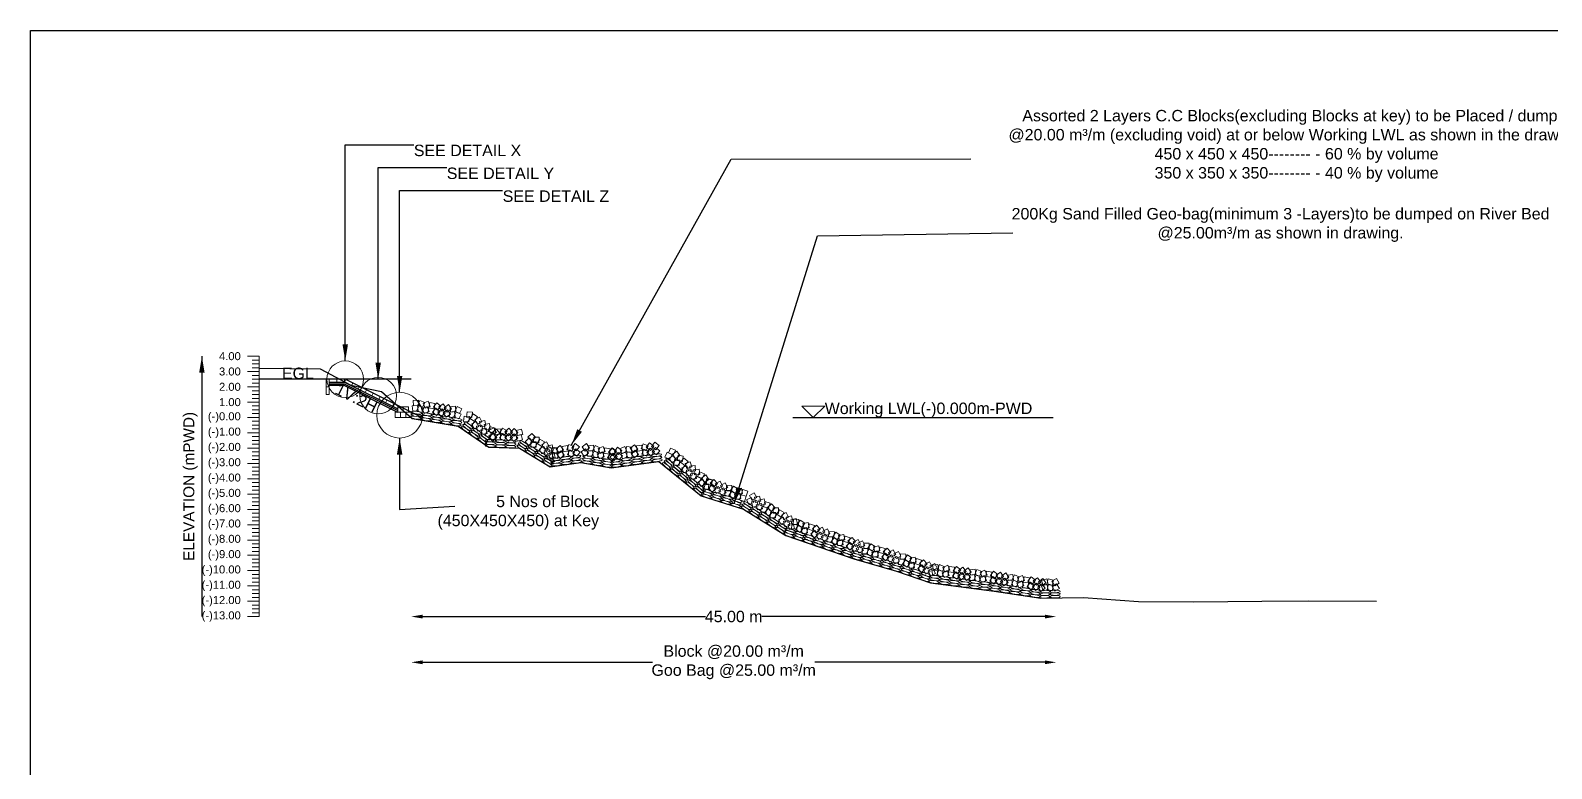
# Model space of a CAD drawing. Header units: inches. Extents: x 89000 to 267201, y -7461 to 18033.
# Drawn here: x 160000 to 166653, y -3229 to 0 of the extents above; entities that cross this region are included whole.
import ezdxf

# ---------------------------------------------------------------- set-up
doc = ezdxf.new("R2010")
doc.units = ezdxf.units.IN
doc.header["$LTSCALE"] = 7
doc.header["$MEASUREMENT"] = 0
for name, color, linetype, lineweight in [('Cross Section Labels', 7, 'Continuous', 9), ('Existing_Bed_Level for Xsection', 7, 'Continuous', 25), ('Long Section Labels', 7, 'Continuous', 9)]:
    doc.layers.add(name, color=color, linetype=linetype, lineweight=lineweight)
doc.styles.get("Standard").update_dxf_attribs({"font": 'arial.ttf'})
doc.dimstyles.new('Appron Lebeling Style', dxfattribs={"dimtxt": 50, "dimasz": 50, "dimexe": 0.18, "dimexo": 0.0625, "dimgap": 0.09, "dimtad": 0, "dimtih": 1, "dimtoh": 1, "dimdec": 4, "dimzin": 0, "dimdsep": 46, "dimtxsty": 'Standard', "dimcen": 0.09, "dimse1": 1, "dimse2": 1, "dimadec": 0, "dimazin": 0, "dimtfac": 1, "dimtdec": 4, "dimtofl": 0, "dimtmove": 0, "dimatfit": 3, "dimfxl": 1, "dimtolj": 1, "dimtzin": 0, "dimarcsym": 0})
doc.dimstyles.get("Standard").update_dxf_attribs({"dimtxt": 0.18, "dimasz": 0.18, "dimexe": 0.18, "dimexo": 0.0625, "dimgap": 0.09, "dimtad": 0, "dimtih": 1, "dimtoh": 1, "dimdec": 4, "dimzin": 0, "dimdsep": 46, "dimtxsty": 'Standard', "dimcen": 0.09, "dimadec": 0, "dimazin": 0, "dimtfac": 1, "dimtdec": 4, "dimtofl": 0, "dimtmove": 0, "dimatfit": 3, "dimfxl": 1, "dimtolj": 1, "dimtzin": 0, "dimarcsym": 0})

# ---------------------------------------------------------------- blocks, each defined once
blk = doc.blocks.new('*D3')
at = {"layer": 'Cross Section Labels', "color": 0, "lineweight": -2, "transparency": 16777216}
for p, q in [((161715, -2564.3), (162952.3, -2564.3)), ((164436.8, -2564.3), (163199.5, -2564.3))]:
    blk.add_line(p, q, dxfattribs=at)
at = {"layer": 'Cross Section Labels', "color": 0, "transparency": 16777216}
for points in [[(161715, -2556), (161715, -2572.7), (161665, -2564.3)], [(164436.8, -2556), (164436.8, -2572.7), (164486.8, -2564.3)]]:
    blk.add_solid(points, dxfattribs=at)
at = {"layer": 'Defpoints', "color": 0, "transparency": 16777216}
for p in [(161665, -1693.3), (164486.8, -2482.7), (164486.8, -2564.3)]:
    blk.add_point(p, dxfattribs=at)
at = {"layer": 'Cross Section Labels', "color": 0, "transparency": 16777216, "insert": (163075.9, -2564.3), "char_height": 50, "attachment_point": 5}
blk.add_mtext('\\A1;45.00 m', dxfattribs=at)
blk = doc.blocks.new('*D4')
at = {"layer": 'Cross Section Labels', "color": 0, "lineweight": -2, "transparency": 16777216}
for p, q in [((161715, -2764.3), (162720.3, -2764.3)), ((164436.8, -2764.3), (163431.5, -2764.3))]:
    blk.add_line(p, q, dxfattribs=at)
at = {"layer": 'Cross Section Labels', "color": 0, "transparency": 16777216}
for points in [[(161715, -2756), (161715, -2772.7), (161665, -2764.3)], [(164436.8, -2756), (164436.8, -2772.7), (164486.8, -2764.3)]]:
    blk.add_solid(points, dxfattribs=at)
at = {"layer": 'Defpoints', "color": 0, "transparency": 16777216}
for p in [(161665, -1693.3), (164486.8, -2482.7), (164486.8, -2764.3)]:
    blk.add_point(p, dxfattribs=at)
at = {"layer": 'Cross Section Labels', "color": 0, "transparency": 16777216, "insert": (163075.9, -2764.3), "char_height": 50, "attachment_point": 5}
blk.add_mtext('\\A1;Block @20.00 m³/m ^JGoo Bag @25.00 m³/m ', dxfattribs=at)

msp = doc.modelspace()

# ---------------------------------------------------------------- linework, layer by layer
msp.add_lwpolyline([(160000, 0), (170000, 0), (170000, -7071), (160000, -7071)], close=True)
at = {"layer": 'Cross Section Labels'}
msp.add_lwpolyline([(163424.04971, -1693.32), (163474.04971, -1643.32), (163374.04971, -1643.32)], close=True, dxfattribs=at)
for centre, radius in [((161376.94971, -1525.82), 80), ((161520.99971, -1597.845), 80), ((161614.79971, -1683.27), 100)]:
    msp.add_circle(centre, radius, dxfattribs=at)
at = {"layer": 'Existing_Bed_Level for Xsection'}
for points in [[(161000, -1476.91), (161267.94912, -1480.595), (161401.92368, -1551.213), (161535.89823, -1580.291), (161669.87279, -1697.541), (161870.85458, -1731.041), (162004.82914, -1822.831), (162138.8037, -1828.191), (162272.77826, -1908.591), (162406.75282, -1890.501), (162540.72738, -1913.281), (162748.77773, -1885.61), (162933.35553, -2036.36), (163118.59435, -2094.65), (163304.3707, -2209.22), (163601.7254, -2311.06), (163787.50917, -2366), (163936.13722, -2416.25), (164215.22479, -2452.43), (164419.2809, -2483.92), (164605.23718, -2480.57), (164846.80199, -2498.66), (165088.36753, -2500), (165385.56837, -2496.65), (165590.30706, -2495.98), (165888.12851, -2496.65)], [(161665.04971, -1525.82), (161000, -1525.82)], [(161711.94971, -1693.32), (161379.77906, -1527.23468), (161376.94971, -1525.82), (161373.7864, -1525.82), (161306.7864, -1525.82)], [(161306.7864, -1539.22), (161373.7864, -1539.22), (161606.42471, -1655.53916)], [(161306.7864, -1545.92), (161372.20474, -1545.92), (161606.42471, -1663.02998)], [(161306.7864, -1552.62), (161370.62309, -1552.62), (161605.12309, -1669.87)], [(163334.32407, -1693.32), (164473.702, -1693.32)]]:
    msp.add_lwpolyline(points, dxfattribs=at)
at = {"layer": 'Long Section Labels'}
for points in [[(161000, -1425.32), (160950, -1425.32)], [(161000, -1442.07), (160970, -1442.07)], [(161000, -1458.82), (160970, -1458.82)], [(161000, -2564.32), (161000, -2497.32), (161000, -2430.32), (161000, -2363.32), (161000, -2296.32), (161000, -2229.32), (161000, -2162.32), (161000, -2095.32), (161000, -2028.32), (161000, -1961.32), (161000, -1894.32), (161000, -1827.32), (161000, -1760.32), (161000, -1693.32), (161000, -1626.32), (161000, -1559.32), (161000, -1492.32), (161000, -1425.32)], [(161000, -1492.32), (160950, -1492.32)], [(161000, -1475.57), (160970, -1475.57)], [(161000, -1509.07), (160970, -1509.07)], [(161000, -1525.82), (160970, -1525.82)], [(161000, -1559.32), (160950, -1559.32)], [(161000, -1542.57), (160970, -1542.57)], [(161000, -1576.07), (160970, -1576.07)], [(161000, -1592.82), (160970, -1592.82)], [(161000, -1626.32), (160950, -1626.32)], [(161000, -1609.57), (160970, -1609.57)], [(161000, -1643.07), (160970, -1643.07)], [(161000, -1659.82), (160970, -1659.82)], [(161000, -1693.32), (160950, -1693.32)], [(161000, -1676.57), (160970, -1676.57)], [(161000, -1710.07), (160970, -1710.07)], [(161000, -1726.82), (160970, -1726.82)], [(161000, -1760.32), (160950, -1760.32)], [(161000, -1743.57), (160970, -1743.57)], [(161000, -1777.07), (160970, -1777.07)], [(161000, -1793.82), (160970, -1793.82)], [(161000, -1827.32), (160950, -1827.32)], [(161000, -1810.57), (160970, -1810.57)], [(161000, -1844.07), (160970, -1844.07)], [(161000, -1860.82), (160970, -1860.82)], [(161000, -1894.32), (160950, -1894.32)], [(161000, -1877.57), (160970, -1877.57)], [(161000, -1911.07), (160970, -1911.07)], [(161000, -1927.82), (160970, -1927.82)], [(161000, -1961.32), (160950, -1961.32)], [(161000, -1944.57), (160970, -1944.57)], [(161000, -1978.07), (160970, -1978.07)], [(161000, -1994.82), (160970, -1994.82)], [(161000, -2028.32), (160950, -2028.32)], [(161000, -2011.57), (160970, -2011.57)], [(161000, -2045.07), (160970, -2045.07)], [(161000, -2061.82), (160970, -2061.82)], [(161000, -2095.32), (160950, -2095.32)], [(161000, -2078.57), (160970, -2078.57)], [(161000, -2112.07), (160970, -2112.07)], [(161000, -2128.82), (160970, -2128.82)], [(161000, -2162.32), (160950, -2162.32)], [(161000, -2145.57), (160970, -2145.57)], [(161000, -2179.07), (160970, -2179.07)], [(161000, -2229.32), (160950, -2229.32)], [(161000, -2195.82), (160970, -2195.82)], [(161000, -2212.57), (160970, -2212.57)], [(161000, -2246.07), (160970, -2246.07)], [(161000, -2296.32), (160950, -2296.32)], [(161000, -2262.82), (160970, -2262.82)], [(161000, -2279.57), (160970, -2279.57)], [(161000, -2313.07), (160970, -2313.07)], [(161000, -2363.32), (160950, -2363.32)], [(161000, -2329.82), (160970, -2329.82)], [(161000, -2346.57), (160970, -2346.57)], [(161000, -2380.07), (160970, -2380.07)], [(161000, -2430.32), (160950, -2430.32)], [(161000, -2396.82), (160970, -2396.82)], [(161000, -2413.57), (160970, -2413.57)], [(161000, -2447.07), (160970, -2447.07)], [(161000, -2497.32), (160950, -2497.32)], [(161000, -2463.82), (160970, -2463.82)], [(161000, -2480.57), (160970, -2480.57)], [(161000, -2514.07), (160970, -2514.07)], [(161000, -2564.32), (160950, -2564.32)], [(161000, -2530.82), (160970, -2530.82)], [(161000, -2547.57), (160970, -2547.57)]]:
    msp.add_lwpolyline(points, dxfattribs=at)
for points in [[(161306.7864, -1525.82), (161293.3864, -1525.82), (161293.3864, -1559.32), (161306.7864, -1559.32)], [(161340.2864, -1525.82), (161306.7864, -1525.82), (161306.7864, -1539.22), (161340.2864, -1539.22)], [(161373.7864, -1525.82), (161340.2864, -1525.82), (161340.2864, -1539.22), (161373.7864, -1539.22)], [(161409.74237, -1542.21633), (161379.77906, -1527.23468), (161373.7864, -1539.22), (161403.74971, -1554.20166)], [(161306.7864, -1559.32), (161293.3864, -1559.32), (161293.3864, -1592.82), (161306.7864, -1592.82)], [(161439.70568, -1557.19799), (161409.74237, -1542.21633), (161403.74971, -1554.20166), (161433.71302, -1569.18331)], [(161469.66899, -1572.17964), (161439.70568, -1557.19799), (161433.71302, -1569.18331), (161463.67633, -1584.16497)], [(161499.6323, -1587.1613), (161469.66899, -1572.17964), (161463.67633, -1584.16497), (161493.63964, -1599.14662)], [(161529.59561, -1602.14295), (161499.6323, -1587.1613), (161493.63964, -1599.14662), (161523.60295, -1614.12828)], [(161559.55893, -1617.12461), (161529.59561, -1602.14295), (161523.60295, -1614.12828), (161553.56626, -1629.10993)], [(161589.52224, -1632.10626), (161559.55893, -1617.12461), (161553.56626, -1629.10993), (161583.52957, -1644.09159)], [(161629.87471, -1646.42), (161606.42471, -1646.42), (161606.42471, -1669.87), (161629.87471, -1669.87)], [(161653.32471, -1646.42), (161629.87471, -1646.42), (161629.87471, -1669.87), (161653.32471, -1669.87)], [(161693.19835, -1640.34083), (161669.85822, -1642.6081), (161672.12549, -1665.94824), (161695.46563, -1663.68097)], [(161697.05385, -1617.20995), (161673.71371, -1619.47722), (161675.98099, -1642.81736), (161699.32112, -1640.55009)], [(161721.32181, -1651.18615), (161699.97892, -1641.47103), (161690.2638, -1662.81392), (161711.60669, -1672.52904)], [(161725.1773, -1628.05526), (161703.83441, -1618.34015), (161694.11929, -1639.68304), (161715.46219, -1649.39816)], [(161735.79932, -1645.76656), (161713.83472, -1653.97989), (161722.04805, -1675.94449), (161744.01265, -1667.73116)], [(161739.65481, -1622.63568), (161717.69021, -1630.84901), (161725.90355, -1652.81361), (161747.86815, -1644.60028)], [(161765.54775, -1655.07333), (161742.41687, -1651.21784), (161738.56138, -1674.34872), (161761.69226, -1678.20421)], [(161769.40325, -1631.94245), (161746.27237, -1628.08696), (161742.41687, -1651.21784), (161765.54775, -1655.07333)], [(161791.68877, -1666.95675), (161773.57567, -1652.06319), (161758.68212, -1670.17629), (161776.79522, -1685.06985)], [(161795.54427, -1643.82587), (161777.43117, -1628.93231), (161762.53761, -1647.04541), (161780.65072, -1661.93897)], [(161801.04909, -1656.0671), (161781.96141, -1669.68926), (161795.58357, -1688.77693), (161814.67124, -1675.15478)], [(161804.90458, -1632.93622), (161785.81691, -1646.55838), (161799.43906, -1665.64605), (161818.52674, -1652.0239)], [(161837.80429, -1678.99725), (161824.16694, -1659.92043), (161805.09012, -1673.55778), (161818.72747, -1692.6346)], [(161841.65979, -1655.86637), (161828.02244, -1636.78954), (161808.94562, -1650.4269), (161822.58297, -1669.50372)], [(161858.97002, -1644.19842), (161835.62988, -1646.4657), (161837.89715, -1669.80583), (161861.23729, -1667.53856)], [(161887.09347, -1655.04374), (161865.75058, -1645.32862), (161856.03546, -1666.67151), (161877.37835, -1676.38663)], [(161618.14971, -1669.87), (161594.69971, -1669.87), (161594.69971, -1693.32), (161618.14971, -1693.32)], [(161641.59971, -1669.87), (161618.14971, -1669.87), (161618.14971, -1693.32), (161641.59971, -1693.32)], [(161665.04971, -1669.87), (161641.59971, -1669.87), (161641.59971, -1693.32), (161665.04971, -1693.32)], [(161855.11452, -1667.3293), (161831.77438, -1669.59658), (161834.04166, -1692.93671), (161857.38179, -1690.66944)], [(161883.23797, -1678.17462), (161861.89508, -1668.4595), (161852.17996, -1689.80239), (161873.52286, -1699.51751)], [(161919.79754, -1689.52776), (161896.41825, -1687.70809), (161894.59857, -1711.08738), (161917.97786, -1712.90706)], [(161933.05149, -1670.1826), (161909.6722, -1668.36293), (161907.85252, -1691.74222), (161931.23181, -1693.56189)], [(161942.84277, -1710.51592), (161923.49761, -1697.26197), (161910.24366, -1716.60713), (161929.58882, -1729.86108)], [(161956.09673, -1691.17076), (161936.75156, -1677.91681), (161923.49761, -1697.26197), (161942.84277, -1710.51592)], [(161961.53031, -1732.31832), (161951.39122, -1711.17354), (161930.24645, -1721.31263), (161940.38554, -1742.45741)], [(161974.78426, -1712.97316), (161964.64517, -1691.82838), (161943.5004, -1701.96747), (161953.63949, -1723.11224)], [(161974.61094, -1726.39406), (161951.55818, -1730.69202), (161955.85613, -1753.74479), (161978.9089, -1749.44683)], [(161987.8649, -1707.0489), (161964.81213, -1711.34686), (161969.11009, -1734.39963), (161992.16285, -1730.10167)], [(162011.51548, -1743.34473), (162007.19916, -1720.29539), (161984.14983, -1724.61171), (161988.46614, -1747.66104)], [(161998.26153, -1762.68989), (161993.94521, -1739.64055), (161970.89588, -1743.95687), (161975.21219, -1767.0062)], [(162018.87833, -1759.41387), (161996.7604, -1751.62287), (161988.9694, -1773.74079), (162011.08733, -1781.5318)], [(162032.13228, -1740.06871), (162010.01435, -1732.2777), (162002.22335, -1754.39563), (162024.34128, -1762.18663)], [(162025.9489, -1761.71735), (162005.1816, -1772.60871), (162016.07296, -1793.37601), (162036.84026, -1782.48465)], [(162026.88633, -1738.28609), (162006.11903, -1749.17745), (162017.01039, -1769.94475), (162037.77769, -1759.0534)], [(162039.80119, -1781.11141), (162024.54915, -1763.29912), (162006.73686, -1778.55116), (162021.9889, -1796.36345)], [(162053.05514, -1761.76625), (162037.8031, -1743.95395), (162019.99081, -1759.206), (162035.24285, -1777.01829)], [(162056.62653, -1767.23719), (162033.19527, -1766.29977), (162032.25784, -1789.73102), (162055.6891, -1790.66845)], [(162057.56395, -1743.80594), (162034.1327, -1742.86851), (162033.19527, -1766.29977), (162056.62653, -1767.23719)], [(162084.04666, -1775.76391), (162064.21581, -1763.24832), (162051.70022, -1783.07916), (162071.53107, -1795.59475)], [(162084.98409, -1752.33265), (162065.15324, -1739.81706), (162052.63765, -1759.64791), (162072.4685, -1772.1635)], [(162091.97415, -1763.79083), (162074.73656, -1779.6895), (162090.63524, -1796.9271), (162107.87283, -1781.02842)], [(162092.91158, -1740.35957), (162075.67399, -1756.25825), (162091.57266, -1773.49584), (162108.81026, -1757.59717)], [(162131.30461, -1781.95266), (162115.39222, -1764.72773), (162098.16729, -1780.64013), (162114.07969, -1797.86505)], [(162132.24204, -1758.5214), (162116.32964, -1741.29647), (162099.10472, -1757.20887), (162115.01711, -1774.4338)], [(162147.02265, -1768.21482), (162124.14821, -1773.37838), (162129.31176, -1796.25282), (162152.18621, -1791.08926)], [(162147.96008, -1744.78356), (162125.08563, -1749.94712), (162130.24919, -1772.82157), (162153.12364, -1767.65801)], [(162196.9856, -1799.91596), (162180.68999, -1783.05312), (162163.82715, -1799.34873), (162180.12276, -1816.21157)], [(162209.05221, -1779.80876), (162192.7566, -1762.94592), (162175.89376, -1779.24153), (162192.18937, -1796.10438)], [(162224.5086, -1780.07377), (162201.06219, -1779.66334), (162200.65176, -1803.10975), (162224.09817, -1803.52018)], [(162248.77429, -1799.63807), (162228.66709, -1787.57146), (162216.60048, -1807.67866), (162236.70768, -1819.74527)], [(162212.44199, -1800.18097), (162188.99558, -1799.77054), (162188.58515, -1823.21694), (162212.03156, -1823.62738)], [(162236.70768, -1819.74527), (162216.60048, -1807.67866), (162204.53387, -1827.78586), (162224.64107, -1839.85247)], [(162256.67251, -1840.3844), (162245.2802, -1819.88763), (162224.78343, -1831.27995), (162236.17574, -1851.77672)], [(162268.73912, -1820.27721), (162257.34681, -1799.78043), (162236.85004, -1811.17275), (162248.24235, -1831.66952)], [(162269.37321, -1833.68425), (162246.62063, -1839.36074), (162252.29713, -1862.11332), (162275.04971, -1856.43683)], [(162275.17108, -1823.80149), (162253.53778, -1832.85151), (162262.5878, -1854.48481), (162284.2211, -1845.43479)], [(162278.30896, -1847.0406), (162256.67566, -1856.09062), (162265.72568, -1877.72392), (162287.35897, -1868.6739)], [(162281.43982, -1813.57705), (162258.68724, -1819.25355), (162264.36374, -1842.00613), (162287.11632, -1836.32963)], [(162295.1637, -1868.49212), (162289.46909, -1845.74406), (162266.72103, -1851.43868), (162272.41565, -1874.18673)], [(162307.23031, -1848.38492), (162301.5357, -1825.63686), (162278.78764, -1831.33148), (162284.48226, -1854.07953)], [(162305.24217, -1825.87009), (162281.98337, -1822.88166), (162278.99493, -1846.14046), (162302.25373, -1849.12889)], [(162308.38004, -1849.1092), (162285.12124, -1846.12077), (162282.13281, -1869.37957), (162305.39161, -1872.368)], [(162317.47735, -1816.42179), (162298.91205, -1830.74771), (162313.23797, -1849.31301), (162331.80327, -1834.98709)], [(162320.61523, -1839.6609), (162302.04992, -1853.98682), (162316.37584, -1872.55212), (162334.94115, -1858.2262)], [(162348.64739, -1816.54103), (162325.40828, -1819.67891), (162328.54615, -1842.91802), (162351.78526, -1839.78014)], [(162351.78526, -1839.78014), (162328.54615, -1842.91802), (162331.68403, -1866.15713), (162354.92314, -1863.01925)], [(162377.13038, -1820.18623), (162355.43046, -1811.29714), (162346.54138, -1832.99707), (162368.2413, -1841.88615)], [(162380.26826, -1843.42534), (162358.56834, -1834.53625), (162349.67925, -1856.23618), (162371.37918, -1865.12526)], [(162382.86272, -1807.02036), (162368.64158, -1825.66604), (162387.28726, -1839.88719), (162401.5084, -1821.2415)], [(162386.0006, -1830.25947), (162371.77945, -1848.90515), (162390.42514, -1863.1263), (162404.64628, -1844.48061)], [(162441.5782, -1849.86203), (162428.00307, -1830.74088), (162408.88192, -1844.31601), (162422.45704, -1863.43716)], [(162445.50904, -1826.74384), (162431.93391, -1807.62268), (162412.81276, -1821.19781), (162426.38788, -1840.31896)], [(162458.92635, -1838.25055), (162435.57895, -1840.44177), (162437.77016, -1863.78917), (162461.11756, -1861.59795)], [(162462.85719, -1815.13236), (162439.50979, -1817.32357), (162441.701, -1840.67097), (162465.0484, -1838.47976)], [(162487.01432, -1849.18744), (162465.70319, -1839.40283), (162455.91859, -1860.71396), (162477.22971, -1870.49856)], [(162490.94515, -1826.06924), (162469.63403, -1816.28464), (162459.84943, -1837.59576), (162481.16055, -1847.38037)], [(162501.50941, -1843.81505), (162479.51816, -1851.95678), (162487.65989, -1873.94802), (162509.65113, -1865.8063)], [(162505.44025, -1820.69686), (162483.449, -1828.83858), (162491.59073, -1850.82983), (162513.58197, -1842.6881)], [(162531.22736, -1853.2187), (162508.10917, -1849.28786), (162504.17833, -1872.40606), (162527.29652, -1876.3369)], [(162535.1582, -1830.1005), (162512.04, -1826.16966), (162508.10917, -1849.28786), (162531.22736, -1853.2187)], [(162557.32953, -1865.18722), (162539.26504, -1850.23473), (162524.31255, -1868.29921), (162542.37704, -1883.2517)], [(162561.26037, -1842.06903), (162543.19588, -1827.11654), (162528.24339, -1845.18102), (162546.30787, -1860.13351)], [(162545.00928, -1826.02818), (162530.75109, -1844.64555), (162549.36846, -1858.90375), (162563.62665, -1840.28638)], [(162548.10094, -1849.27349), (162533.84275, -1867.89086), (162552.46011, -1882.14905), (162566.71831, -1863.53168)], [(162586.87021, -1837.18163), (162568.24149, -1822.93827), (162553.99813, -1841.56698), (162572.62685, -1855.81035)], [(162589.96187, -1860.42693), (162571.33315, -1846.18357), (162557.08979, -1864.81229), (162575.71851, -1879.05565)], [(162600.00161, -1820.95353), (162578.35036, -1829.96051), (162587.35734, -1851.61177), (162609.00859, -1842.60478)], [(162603.09327, -1844.19883), (162581.44202, -1853.20582), (162590.449, -1874.85707), (162612.10025, -1865.85009)], [(162630.06852, -1823.08192), (162606.81571, -1820.04724), (162603.78103, -1843.30005), (162627.03384, -1846.33473)], [(162633.16018, -1846.32723), (162609.90737, -1843.29255), (162606.87269, -1866.54536), (162630.1255, -1869.58004)], [(162642.32247, -1813.65796), (162623.72872, -1827.94694), (162638.01769, -1846.54069), (162656.61145, -1832.25172)], [(162645.41413, -1836.90327), (162626.82038, -1851.19224), (162641.10935, -1869.786), (162659.70311, -1855.49702)], [(162673.49221, -1813.83919), (162650.2469, -1816.93085), (162653.33856, -1840.17615), (162676.58387, -1837.08449)], [(162676.58387, -1837.08449), (162653.33856, -1840.17615), (162656.43022, -1863.42145), (162679.67553, -1860.3298)], [(162701.9679, -1817.54102), (162680.28569, -1808.6088), (162671.35348, -1830.29101), (162693.03568, -1839.22322)], [(162705.05956, -1840.78632), (162683.37735, -1831.8541), (162674.44514, -1853.53631), (162696.12734, -1862.46852)], [(162707.7264, -1804.38657), (162693.46821, -1823.00394), (162712.08558, -1837.26213), (162726.34377, -1818.64476)], [(162710.81806, -1827.63187), (162696.55987, -1846.24924), (162715.17724, -1860.50744), (162729.43543, -1841.89007)], [(162749.58734, -1815.54001), (162730.95862, -1801.29665), (162716.71526, -1819.92537), (162735.34397, -1834.16873)], [(162752.679, -1838.78532), (162734.05028, -1824.54196), (162719.80692, -1843.17067), (162738.43563, -1857.41404)], [(162806.40919, -1854.87923), (162785.02467, -1845.25608), (162775.40152, -1866.64059), (162796.78604, -1876.26374)], [(162821.2428, -1836.717), (162799.85828, -1827.09385), (162790.23513, -1848.47837), (162811.61965, -1858.10152)], [(162825.43357, -1878.25918), (162811.73324, -1859.22754), (162792.70159, -1872.92786), (162806.40192, -1891.95951)], [(162840.26718, -1860.09696), (162826.56685, -1841.06531), (162807.53521, -1854.76563), (162821.23553, -1873.79728)], [(162855.52468, -1862.58268), (162832.38119, -1858.80365), (162828.60215, -1881.94714), (162851.74565, -1885.72617)], [(162840.69107, -1880.7449), (162817.54757, -1876.96587), (162813.76854, -1900.10937), (162836.91204, -1903.8884)], [(162861.88995, -1903.59644), (162843.72772, -1888.76283), (162828.89411, -1906.92505), (162847.05634, -1921.75867)], [(162876.72356, -1885.43421), (162858.56134, -1870.6006), (162843.72772, -1888.76283), (162861.88995, -1903.59644)], [(162878.6781, -1926.89293), (162870.35283, -1904.97052), (162848.43041, -1913.29579), (162856.75568, -1935.2182)], [(162893.51171, -1908.73071), (162885.18644, -1886.80829), (162863.26403, -1895.13356), (162871.5893, -1917.05598)], [(162892.21054, -1922.08952), (162868.87803, -1924.43391), (162871.22242, -1947.76643), (162894.55494, -1945.42203)], [(162907.04416, -1903.92729), (162883.71164, -1906.27169), (162886.05603, -1929.6042), (162909.38855, -1927.25981)], [(162927.55913, -1942.08319), (162925.19615, -1918.75255), (162901.86551, -1921.11553), (162904.22849, -1944.44617)], [(162912.72552, -1960.24542), (162910.36254, -1936.91478), (162887.0319, -1939.27775), (162889.39487, -1962.60839)], [(162933.54477, -1958.71451), (162912.16025, -1949.09136), (162902.5371, -1970.47588), (162923.92162, -1980.09903)], [(162948.37838, -1940.55229), (162926.99386, -1930.92914), (162917.37071, -1952.31365), (162938.75523, -1961.9368)], [(162952.56914, -1982.09447), (162938.86882, -1963.06282), (162919.83717, -1976.76315), (162933.5375, -1995.7948)], [(162967.40276, -1963.93225), (162953.70243, -1944.9006), (162934.67079, -1958.60092), (162948.37111, -1977.63257)], [(162967.82665, -1984.58019), (162944.68315, -1980.80116), (162940.90412, -2003.94466), (162964.04762, -2007.72369)], [(162974.32451, -1988.84646), (162951.95585, -1981.80761), (162944.91699, -2004.17627), (162967.28565, -2011.21512)], [(162981.36336, -1966.4778), (162958.9947, -1959.43894), (162951.95585, -1981.80761), (162974.32451, -1988.84646)], [(162982.66026, -1966.41796), (162959.51676, -1962.63893), (162955.73773, -1985.78243), (162978.88123, -1989.56146)], [(162998.55612, -2004.25418), (162982.69337, -1986.98351), (162965.42271, -2002.84626), (162981.28545, -2020.11692)], [(163005.59497, -1981.88552), (162989.73223, -1964.61485), (162972.46156, -1980.4776), (162988.32431, -1997.74826)], [(163009.34159, -1994.77403), (162988.54302, -2005.60555), (162999.37455, -2026.40412), (163020.17312, -2015.57259)], [(163016.38045, -1972.40536), (162995.58188, -1983.23689), (163006.41341, -2004.03546), (163027.21198, -1993.20393)], [(163049.5846, -2000.23019), (163038.73651, -1979.44026), (163017.94658, -1990.28834), (163028.79467, -2011.07828)], [(163068.35092, -1991.08633), (163044.92246, -1990.08146), (163043.91758, -2013.50992), (163067.34604, -2014.51479)], [(163094.6902, -2005.74211), (163074.90805, -1993.14969), (163062.31563, -2012.93185), (163082.09778, -2025.52426)], [(163042.54575, -2022.59885), (163031.69766, -2001.80892), (163010.90772, -2012.65701), (163021.75581, -2033.44694)], [(163061.31207, -2013.45499), (163037.88361, -2012.45012), (163036.87873, -2035.87858), (163060.30719, -2036.88345)], [(163087.65134, -2028.11077), (163067.86919, -2015.51836), (163055.27677, -2035.30051), (163075.05893, -2047.89292)], [(163102.74247, -2024.75995), (163079.84817, -2029.83474), (163084.92297, -2052.72904), (163107.81727, -2047.65425)], [(163109.78133, -2002.39129), (163086.88703, -2007.46608), (163091.96182, -2030.36038), (163114.85612, -2025.28559)], [(163130.90514, -2038.11845), (163108.53648, -2031.07959), (163101.49762, -2053.44825), (163123.86628, -2060.48711)], [(163137.944, -2015.74979), (163115.57533, -2008.71093), (163108.53648, -2031.07959), (163130.90514, -2038.11845)], [(163164.10551, -2063.74287), (163152.96228, -2043.10962), (163132.32904, -2054.25285), (163143.47226, -2074.8861)], [(163176.41477, -2043.78329), (163165.27154, -2023.15005), (163144.63829, -2034.29327), (163155.78152, -2054.92652)], [(163176.88643, -2057.19703), (163154.06677, -2062.59754), (163159.46727, -2085.4172), (163182.28694, -2080.0167)], [(163189.19569, -2037.23746), (163166.37602, -2042.63796), (163171.77653, -2065.45763), (163194.59619, -2060.05712)], [(163214.5627, -2072.35514), (163209.14402, -2049.53978), (163186.32867, -2054.95846), (163191.74735, -2077.77381)], [(163234.99831, -2068.09241), (163212.53162, -2061.37301), (163205.81222, -2083.8397), (163228.2789, -2090.5591)], [(163202.25344, -2092.31471), (163196.83477, -2069.49936), (163174.01941, -2074.91804), (163179.43809, -2097.73339)], [(163222.68905, -2088.05199), (163200.22236, -2081.33258), (163193.50296, -2103.79927), (163215.96965, -2110.51868)], [(163244.63016, -2108.71929), (163228.53998, -2091.66031), (163211.481, -2107.75049), (163227.57118, -2124.80946)], [(163256.93942, -2088.75971), (163240.84924, -2071.70073), (163223.79026, -2087.79091), (163239.88044, -2104.84989)], [(163260.0822, -2109.17147), (163236.64249, -2108.4771), (163235.94811, -2131.91681), (163259.38783, -2132.61119)], [(163272.39146, -2089.2119), (163248.95174, -2088.51752), (163248.25737, -2111.95724), (163271.69709, -2112.65161)], [(163284.10915, -2129.02824), (163264.14958, -2116.71898), (163251.84032, -2136.67856), (163271.7999, -2148.98782)], [(163296.41841, -2109.06866), (163276.45883, -2096.75941), (163264.14958, -2116.71898), (163284.10915, -2129.02824)], [(163316.13181, -2129.94809), (163304.98858, -2109.31484), (163284.35533, -2120.45807), (163295.49856, -2141.09132)], [(163328.91272, -2123.40225), (163306.09306, -2128.80276), (163311.49357, -2151.62242), (163334.31323, -2146.22191)], [(163303.82255, -2149.90767), (163292.67932, -2129.27442), (163272.04607, -2140.41765), (163283.1893, -2161.0509)], [(163316.60347, -2143.36183), (163293.7838, -2148.76234), (163299.18431, -2171.582), (163322.00397, -2166.18149)], [(163341.97048, -2178.47951), (163336.5518, -2155.66415), (163313.73645, -2161.08283), (163319.15513, -2183.89819)], [(163354.27974, -2158.51993), (163348.86106, -2135.70458), (163326.04571, -2141.12325), (163331.46438, -2163.93861)], [(163353.24432, -2162.26575), (163329.84846, -2160.67318), (163328.25589, -2184.06904), (163351.65175, -2185.66161)], [(163360.84236, -2140.0808), (163337.44651, -2138.48823), (163335.85394, -2161.88409), (163359.24979, -2163.47666)], [(163379.20746, -2177.57798), (163359.74759, -2164.49304), (163346.66264, -2183.95291), (163366.12252, -2197.03786)], [(163386.80551, -2155.39303), (163367.34564, -2142.30809), (163354.26069, -2161.76796), (163373.72057, -2174.8529)], [(163394.37794, -2174.60697), (163371.36348, -2179.10557), (163375.86208, -2202.12002), (163398.87653, -2197.62143)], [(163401.97599, -2152.42202), (163378.96153, -2156.92061), (163383.46013, -2179.93507), (163406.47458, -2175.43648)], [(163422.19646, -2188.66809), (163400.01151, -2181.07005), (163392.41346, -2203.255), (163414.59841, -2210.85305)], [(163429.79451, -2166.48314), (163407.60956, -2158.88509), (163400.01151, -2181.07005), (163422.19646, -2188.66809)], [(163446.03373, -2204.67913), (163430.60944, -2187.01578), (163412.9461, -2202.44007), (163428.37038, -2220.10341)], [(163453.63178, -2182.49417), (163438.20749, -2164.83083), (163420.54415, -2180.25511), (163435.96843, -2197.91846)], [(163457.05374, -2195.47265), (163435.98988, -2205.77877), (163446.29599, -2226.84264), (163467.35986, -2216.53652)], [(163464.65179, -2173.2877), (163443.58793, -2183.59381), (163453.89404, -2204.65768), (163474.95791, -2194.35157)], [(163497.14714, -2201.93713), (163486.82426, -2180.88147), (163465.7686, -2191.20436), (163476.09148, -2212.26001)], [(163516.13704, -2193.26715), (163492.74118, -2191.67458), (163491.14861, -2215.07043), (163514.54447, -2216.663)], [(163542.10019, -2208.57937), (163522.64031, -2195.49443), (163509.55537, -2214.9543), (163529.01524, -2228.03925)], [(163489.54909, -2224.12208), (163479.22621, -2203.06643), (163458.17055, -2213.38931), (163468.49343, -2234.44496)], [(163508.53899, -2215.4521), (163485.14313, -2213.85953), (163483.55056, -2237.25539), (163506.94642, -2238.84796)], [(163534.50214, -2230.76433), (163515.04226, -2217.67938), (163501.95732, -2237.13926), (163521.41719, -2250.2242)], [(163549.67261, -2227.79332), (163526.65816, -2232.29191), (163531.15675, -2255.30637), (163554.1712, -2250.80777)], [(163557.27066, -2205.60836), (163534.2562, -2210.10696), (163538.7548, -2233.12141), (163561.76925, -2228.62282)], [(163577.49113, -2241.85444), (163555.30618, -2234.25639), (163547.70813, -2256.44134), (163569.89309, -2264.03939)], [(163585.08918, -2219.66949), (163562.90423, -2212.07144), (163555.30618, -2234.25639), (163577.49113, -2241.85444)], [(163601.3284, -2257.86547), (163585.90412, -2240.20212), (163568.24077, -2255.62641), (163583.66506, -2273.28976)], [(163608.92645, -2235.68052), (163593.50217, -2218.01717), (163575.83882, -2233.44146), (163591.26311, -2251.1048)], [(163612.34842, -2248.659), (163591.28455, -2258.96511), (163601.59066, -2280.02898), (163622.65453, -2269.72287)], [(163619.94647, -2226.47405), (163598.8826, -2236.78016), (163609.18871, -2257.84403), (163630.25258, -2247.53791)], [(163643.37295, -2275.50942), (163632.16602, -2254.9107), (163611.5673, -2266.11762), (163622.77422, -2286.71634)], [(163650.02291, -2253.02208), (163638.81598, -2232.42335), (163618.21726, -2243.63028), (163629.42418, -2264.229)], [(163668.62786, -2243.55421), (163645.1855, -2242.9557), (163644.58699, -2266.39806), (163668.02935, -2266.99657)], [(163695.21729, -2257.75111), (163675.21978, -2245.50357), (163662.97225, -2265.50109), (163682.96976, -2277.74862)], [(163710.24805, -2254.13913), (163687.44518, -2259.61011), (163692.91617, -2282.41298), (163715.71904, -2276.942)], [(163738.6381, -2267.00732), (163716.15076, -2260.35736), (163709.5008, -2282.84471), (163731.98814, -2289.49467)], [(163661.9779, -2266.04155), (163638.53554, -2265.44304), (163637.93703, -2288.8854), (163661.37939, -2289.48392)], [(163688.56733, -2280.23845), (163668.56982, -2267.99092), (163656.32229, -2287.98843), (163676.3198, -2300.23596)], [(163703.59809, -2276.62647), (163680.79522, -2282.09746), (163686.26621, -2304.90032), (163709.06908, -2299.42934)], [(163731.98814, -2289.49467), (163709.5008, -2282.84471), (163702.85084, -2305.33205), (163725.33818, -2311.98201)], [(163756.48325, -2304.47993), (163740.32345, -2287.4869), (163723.33041, -2303.6467), (163739.49022, -2320.63974)], [(163763.13321, -2281.99259), (163746.9734, -2264.99955), (163729.98037, -2281.15936), (163746.14018, -2298.15239)], [(163767.10274, -2294.8142), (163746.4951, -2306.00471), (163757.68561, -2326.61235), (163778.29325, -2315.42184)], [(163773.7527, -2272.32686), (163753.14506, -2283.51737), (163764.33557, -2304.12501), (163784.94321, -2292.9345)], [(163800.78434, -2322.05913), (163789.57742, -2301.46041), (163768.97869, -2312.66734), (163780.18562, -2333.26606)], [(163807.4343, -2299.57179), (163796.22738, -2278.97307), (163775.62865, -2290.17999), (163786.83558, -2310.77872)], [(163821.42149, -2313.85799), (163798.01954, -2312.35757), (163796.51912, -2335.75952), (163819.92107, -2337.25994)], [(163828.93211, -2291.64329), (163805.53016, -2290.14287), (163804.02974, -2313.54482), (163827.43169, -2315.04524)], [(163847.44474, -2329.06785), (163827.93349, -2316.05965), (163814.92528, -2335.5709), (163834.43654, -2348.57911)], [(163854.95536, -2306.85315), (163835.44411, -2293.84494), (163822.4359, -2313.3562), (163841.94716, -2326.3644)], [(163862.6034, -2326.03712), (163839.60684, -2330.62631), (163844.19603, -2353.62287), (163867.19259, -2349.03368)], [(163870.11402, -2303.82241), (163847.11746, -2308.41161), (163851.70665, -2331.40817), (163874.70321, -2326.81898)], [(163897.9877, -2317.77387), (163875.773, -2310.26325), (163868.26238, -2332.47795), (163890.47708, -2339.98858)], [(163921.88784, -2333.6909), (163906.39411, -2316.08844), (163888.79165, -2331.58217), (163904.28538, -2349.18463)], [(163932.87151, -2324.4411), (163911.8484, -2334.83009), (163922.23739, -2355.85321), (163943.2605, -2345.46422)], [(163890.47708, -2339.98858), (163868.26238, -2332.47795), (163860.75176, -2354.69266), (163882.96646, -2362.20328)], [(163914.37722, -2355.90561), (163898.88349, -2338.30314), (163881.28103, -2353.79687), (163896.77476, -2371.39934)], [(163925.36089, -2346.65581), (163904.33778, -2357.04479), (163914.72676, -2378.06791), (163935.74988, -2367.67892)], [(163957.96881, -2375.17703), (163947.56309, -2354.1622), (163926.54825, -2364.56792), (163936.95398, -2385.58276)], [(163965.47944, -2352.96233), (163955.07371, -2331.94749), (163934.05887, -2342.35322), (163944.4646, -2363.36806)], [(163966.37856, -2359.40937), (163943.13592, -2362.52095), (163946.24749, -2385.76359), (163969.49014, -2382.65202)], [(163969.39332, -2336.15397), (163946.15067, -2339.26554), (163949.26224, -2362.50819), (163972.50489, -2359.39662)], [(163994.87655, -2369.22843), (163973.19563, -2360.29311), (163964.26031, -2381.97404), (163985.94123, -2390.90936)], [(163997.89131, -2345.97303), (163976.21038, -2337.03771), (163967.27506, -2358.71864), (163988.95599, -2367.65396)], [(164009.14816, -2363.28778), (163987.49562, -2372.29166), (163996.4995, -2393.94421), (164018.15204, -2384.94032)], [(164012.16291, -2340.03238), (163990.51037, -2349.03626), (163999.51426, -2370.6888), (164021.1668, -2361.68492)], [(164039.21431, -2371.51042), (164015.95891, -2368.49567), (164012.94416, -2391.75107), (164036.19956, -2394.76583)], [(164042.22907, -2348.25502), (164018.97366, -2345.24027), (164015.95891, -2368.49567), (164039.21431, -2371.51042)], [(164065.76879, -2382.43874), (164047.12788, -2368.21135), (164032.90048, -2386.85226), (164051.5414, -2401.07966)], [(164068.78355, -2359.18334), (164050.14263, -2344.95594), (164035.91524, -2363.59686), (164054.55615, -2377.82425)], [(164074.72834, -2371.21705), (164056.14684, -2385.52195), (164070.45174, -2404.10346), (164089.03324, -2389.79856)], [(164077.74309, -2347.96165), (164059.16159, -2362.26655), (164073.46649, -2380.84806), (164092.048, -2366.54315)], [(164112.29034, -2392.80022), (164097.97065, -2374.23011), (164079.40054, -2388.5498), (164093.72024, -2407.11991)], [(164115.3051, -2369.54481), (164100.9854, -2350.97471), (164082.4153, -2365.2944), (164096.73499, -2383.86451)], [(164129.16638, -2380.51265), (164105.92373, -2383.62423), (164109.03531, -2406.86687), (164132.27796, -2403.7553)], [(164132.18114, -2357.25725), (164108.93849, -2360.36883), (164112.05006, -2383.61147), (164135.29271, -2380.4999)], [(164157.66437, -2390.33172), (164135.98344, -2381.3964), (164127.04812, -2403.07732), (164148.72905, -2412.01264)], [(164160.67913, -2367.07631), (164138.9982, -2358.14099), (164130.06288, -2379.82192), (164151.74381, -2388.75724)], [(164171.93598, -2384.39106), (164150.28344, -2393.39494), (164159.28732, -2415.04749), (164180.93986, -2406.0436)], [(164174.95073, -2361.13566), (164153.29819, -2370.13954), (164162.30208, -2391.79208), (164183.95462, -2382.7882)], [(164202.00213, -2392.6137), (164178.74673, -2389.59895), (164175.73197, -2412.85435), (164198.98738, -2415.86911)], [(164205.01689, -2369.3583), (164181.76148, -2366.34355), (164178.74673, -2389.59895), (164202.00213, -2392.6137)], [(164228.55661, -2403.54202), (164209.9157, -2389.31463), (164195.6883, -2407.95554), (164214.32922, -2422.18294)], [(164231.57137, -2380.28662), (164212.93045, -2366.05922), (164198.70305, -2384.70014), (164217.34397, -2398.92753)], [(164238.96383, -2392.87721), (164220.0417, -2406.72839), (164233.89288, -2425.65053), (164252.81501, -2411.79934)], [(164242.5403, -2369.70154), (164223.61817, -2383.55273), (164237.46936, -2402.47486), (164256.39149, -2388.62368)], [(164279.56917, -2392.1871), (164265.70292, -2373.27601), (164246.79182, -2387.14225), (164260.65807, -2406.05335)], [(164296.73753, -2380.31141), (164273.42641, -2382.85978), (164275.97478, -2406.1709), (164299.2859, -2403.62253)], [(164324.98963, -2390.81703), (164303.53122, -2381.35981), (164294.074, -2402.81823), (164315.53242, -2412.27545)], [(164339.40078, -2385.22338), (164317.53675, -2393.7008), (164326.01418, -2415.56483), (164347.87821, -2407.08741)], [(164369.25921, -2394.17099), (164346.08355, -2390.59451), (164342.50707, -2413.77017), (164365.68274, -2417.34665)], [(164395.54154, -2405.73852), (164377.25027, -2391.06432), (164362.57607, -2409.35559), (164380.86734, -2424.02979)], [(164404.76994, -2394.73687), (164385.84781, -2408.58806), (164399.69899, -2427.51019), (164418.62113, -2413.659)], [(164275.99269, -2415.36277), (164262.12644, -2396.45167), (164243.21534, -2410.31792), (164257.08159, -2429.22902)], [(164293.16105, -2403.48707), (164269.84993, -2406.03544), (164272.3983, -2429.34656), (164295.70942, -2426.79819)], [(164321.41316, -2413.99269), (164299.95474, -2404.53548), (164290.49753, -2425.99389), (164311.95594, -2435.45111)], [(164335.82431, -2408.39904), (164313.96028, -2416.87646), (164322.4377, -2438.74049), (164344.30173, -2430.26307)], [(164365.68274, -2417.34665), (164342.50707, -2413.77017), (164338.9306, -2436.94584), (164362.10626, -2440.52231)], [(164391.96506, -2428.91419), (164373.6738, -2414.23999), (164358.9996, -2432.53125), (164377.29086, -2447.20545)], [(164401.19347, -2417.91253), (164382.27133, -2431.76372), (164396.12252, -2450.68585), (164415.04465, -2436.83467)], [(164438.22233, -2440.39809), (164424.35608, -2421.48699), (164405.44498, -2435.35324), (164419.31123, -2454.26434)], [(164441.7988, -2417.22243), (164427.93255, -2398.31133), (164409.02146, -2412.17758), (164422.8877, -2431.08868)], [(164445.00714, -2399.73616), (164422.47047, -2406.217), (164428.9513, -2428.75366), (164451.48797, -2422.27283)], [(164445.42952, -2423.18236), (164422.89285, -2429.66319), (164429.37369, -2452.19986), (164451.91035, -2445.71902)], [(164474.6356, -2405.27724), (164451.88013, -2399.61235), (164446.21523, -2422.36782), (164468.9707, -2428.03271)], [(164475.05798, -2428.72344), (164452.30251, -2423.05854), (164446.63762, -2445.81401), (164469.39309, -2451.47891)], [(164487.8837, -2397.3112), (164467.78266, -2409.38805), (164479.85952, -2429.4891), (164499.96056, -2417.41224)], [(164488.30609, -2420.75739), (164468.20504, -2432.83425), (164480.2819, -2452.93529), (164500.38295, -2440.85844)]]:
    msp.add_lwpolyline(points, close=True, dxfattribs=at)
for centre, major_axis in [((161686.48122, -1694.53575), (21.99416, -3.66603)), ((161688.35389, -1683.30075), (21.99416, -3.66603)), ((161690.22656, -1672.06575), (21.99416, -3.66603)), ((161730.46955, -1701.8678), (21.99416, -3.66603)), ((161732.34222, -1690.63281), (21.99416, -3.66603)), ((161734.21489, -1679.39781), (21.99416, -3.66603)), ((161774.45788, -1709.19986), (21.99416, -3.66603)), ((161776.33055, -1697.96486), (21.99416, -3.66603)), ((161778.20322, -1686.72986), (21.99416, -3.66603)), ((161818.4462, -1716.53191), (21.99416, -3.66603)), ((161820.31887, -1705.29691), (21.99416, -3.66603)), ((161822.19154, -1694.06191), (21.99416, -3.66603)), ((161862.43453, -1723.86396), (21.99416, -3.66603)), ((161864.3072, -1712.62896), (21.99416, -3.66603)), ((161866.17987, -1701.39396), (21.99416, -3.66603)), ((161909.47493, -1736.7907), (18.39448, -12.60261)), ((161915.91256, -1727.39448), (18.39448, -12.60261)), ((161903.0373, -1746.18692), (18.39448, -12.60261)), ((161939.82627, -1771.39215), (18.39448, -12.60261)), ((161946.2639, -1761.99593), (18.39448, -12.60261)), ((161952.70153, -1752.59971), (18.39448, -12.60261)), ((161976.61523, -1796.59738), (18.39448, -12.60261)), ((161983.05287, -1787.20116), (18.39448, -12.60261)), ((161989.4905, -1777.80494), (18.39448, -12.60261)), ((162012.45504, -1794.63831), (22.27978, -0.89136)), ((162057.01459, -1796.42103), (22.27978, -0.89136)), ((162101.57415, -1798.20376), (22.27978, -0.89136)), ((162158.76933, -1806.96371), (19.11907, -11.47362)), ((162011.5444, -1817.40011), (22.27978, -0.89136)), ((162011.99972, -1806.01921), (22.27978, -0.89136)), ((162056.10395, -1819.18283), (22.27978, -0.89136)), ((162056.55927, -1807.80193), (22.27978, -0.89136)), ((162100.6635, -1820.96555), (22.27978, -0.89136)), ((162101.11883, -1809.58465), (22.27978, -0.89136)), ((162147.04748, -1826.49642), (19.11907, -11.47362)), ((162152.9084, -1816.73006), (19.11907, -11.47362)), ((162185.28562, -1849.44366), (19.11907, -11.47362)), ((162191.14655, -1839.67731), (19.11907, -11.47362)), ((162197.00747, -1829.91095), (19.11907, -11.47362)), ((162223.52377, -1872.39091), (19.11907, -11.47362)), ((162229.3847, -1862.62455), (19.11907, -11.47362)), ((162235.24562, -1852.8582), (19.11907, -11.47362)), ((162273.48377, -1875.80544), (19.11907, -11.47362)), ((162385.43125, -1864.64655), (22.09707, 2.98367)), ((162438.07001, -1866.94225), (21.9821, -3.73767)), ((162649.98165, -1870.02427), (22.10296, 2.93973)), ((162694.18758, -1864.14482), (22.10296, 2.93973)), ((162738.3935, -1858.26537), (22.10296, 2.93973)), ((162739.89517, -1869.55595), (22.10296, 2.93973)), ((162261.76192, -1895.33815), (19.11907, -11.47362)), ((162267.62284, -1885.5718), (19.11907, -11.47362)), ((162297.04296, -1876.58124), (22.09707, 2.98367)), ((162298.56707, -1887.86881), (22.09707, 2.98367)), ((162300.09118, -1899.15637), (22.09707, 2.98367)), ((162341.23711, -1870.6139), (22.09707, 2.98367)), ((162342.76122, -1881.90146), (22.09707, 2.98367)), ((162344.28533, -1893.18903), (22.09707, 2.98367)), ((162386.95537, -1875.93412), (22.09707, 2.98367)), ((162388.47948, -1887.22169), (22.09707, 2.98367)), ((162434.25148, -1889.39992), (21.9821, -3.73767)), ((162436.16075, -1878.17108), (21.9821, -3.73767)), ((162478.21568, -1896.87526), (21.9821, -3.73767)), ((162480.12495, -1885.64642), (21.9821, -3.73767)), ((162482.03421, -1874.41758), (21.9821, -3.73767)), ((162522.17989, -1904.35059), (21.9821, -3.73767)), ((162524.08915, -1893.12175), (21.9821, -3.73767)), ((162525.99842, -1881.89291), (21.9821, -3.73767)), ((162561.5698, -1881.78318), (22.10296, 2.93973)), ((162563.07146, -1893.07376), (22.10296, 2.93973)), ((162564.57313, -1904.36433), (22.10296, 2.93973)), ((162605.77573, -1875.90373), (22.10296, 2.93973)), ((162607.27739, -1887.1943), (22.10296, 2.93973)), ((162608.77905, -1898.48488), (22.10296, 2.93973)), ((162651.48331, -1881.31485), (22.10296, 2.93973)), ((162652.98498, -1892.60543), (22.10296, 2.93973)), ((162695.68924, -1875.4354), (22.10296, 2.93973)), ((162697.1909, -1886.72597), (22.10296, 2.93973)), ((162741.39683, -1880.84652), (22.10296, 2.93973)), ((162781.73928, -1905.17759), (17.26968, -14.10465)), ((162788.94418, -1896.35594), (17.26968, -14.10465)), ((162796.14907, -1887.53429), (17.26968, -14.10465)), ((162816.27864, -1933.38689), (17.26968, -14.10465)), ((162823.48354, -1924.56523), (17.26968, -14.10465)), ((162830.68844, -1915.74358), (17.26968, -14.10465)), ((162865.2278, -1943.95287), (17.26968, -14.10465)), ((162850.81801, -1961.59618), (17.26968, -14.10465)), ((162858.0229, -1952.77453), (17.26968, -14.10465)), ((162885.35737, -1989.80547), (17.26968, -14.10465)), ((162892.56227, -1980.98382), (17.26968, -14.10465)), ((162899.76717, -1972.16217), (17.26968, -14.10465)), ((162927.10163, -2009.19311), (17.26968, -14.10465)), ((162934.30653, -2000.37146), (17.26968, -14.10465)), ((162919.89674, -2018.01477), (17.26968, -14.10465)), ((162956.59108, -2037.70134), (21.2694, -6.69295)), ((162960.00995, -2026.83656), (21.2694, -6.69295)), ((162963.42883, -2015.97178), (21.2694, -6.69295)), ((162999.12988, -2051.08723), (21.2694, -6.69295)), ((163002.54876, -2040.22245), (21.2694, -6.69295)), ((163005.96763, -2029.35767), (21.2694, -6.69295)), ((163041.66869, -2064.47312), (21.2694, -6.69295)), ((163045.08756, -2053.60834), (21.2694, -6.69295)), ((163048.50643, -2042.74356), (21.2694, -6.69295)), ((163087.62636, -2066.99423), (21.2694, -6.69295)), ((163091.04524, -2056.12946), (21.2694, -6.69295)), ((163139.28996, -2073.95862), (18.97871, -11.70434)), ((163084.20749, -2077.85901), (21.2694, -6.69295)), ((163127.3324, -2093.34792), (18.97871, -11.70434)), ((163133.31118, -2083.65327), (18.97871, -11.70434)), ((163165.28981, -2116.75661), (18.97871, -11.70434)), ((163171.26859, -2107.06196), (18.97871, -11.70434)), ((163177.24737, -2097.36731), (18.97871, -11.70434)), ((163203.24722, -2140.1653), (18.97871, -11.70434)), ((163209.226, -2130.47065), (18.97871, -11.70434)), ((163215.20478, -2120.776), (18.97871, -11.70434)), ((163241.20463, -2163.57399), (18.97871, -11.70434)), ((163247.18341, -2153.87934), (18.97871, -11.70434)), ((163253.1622, -2144.18469), (18.97871, -11.70434)), ((163279.16204, -2186.98268), (18.97871, -11.70434)), ((163285.14083, -2177.28803), (18.97871, -11.70434)), ((163291.11961, -2167.59337), (18.97871, -11.70434)), ((163320.7539, -2196.77179), (21.09472, -7.22466)), ((163324.44438, -2185.99624), (21.09472, -7.22466)), ((163366.63382, -2200.44556), (21.09472, -7.22466)), ((163317.06342, -2207.54734), (21.09472, -7.22466)), ((163359.25286, -2221.99666), (21.09472, -7.22466)), ((163362.94334, -2211.22111), (21.09472, -7.22466)), ((163401.4423, -2236.44598), (21.09472, -7.22466)), ((163405.13279, -2225.67043), (21.09472, -7.22466)), ((163408.82327, -2214.89488), (21.09472, -7.22466)), ((163443.63175, -2250.8953), (21.09472, -7.22466)), ((163447.32223, -2240.11975), (21.09472, -7.22466)), ((163451.01271, -2229.3442), (21.09472, -7.22466)), ((163485.82119, -2265.34462), (21.09472, -7.22466)), ((163489.51167, -2254.56907), (21.09472, -7.22466)), ((163493.20215, -2243.79352), (21.09472, -7.22466)), ((163531.70111, -2269.01839), (21.09472, -7.22466)), ((163535.39159, -2258.24284), (21.09472, -7.22466)), ((163528.01063, -2279.79394), (21.09472, -7.22466)), ((163570.20007, -2294.24325), (21.09472, -7.22466)), ((163573.89055, -2283.46771), (21.09472, -7.22466)), ((163577.58104, -2272.69216), (21.09472, -7.22466)), ((163612.27947, -2308.24225), (21.38225, -6.32316)), ((163615.50945, -2297.31983), (21.38225, -6.32316)), ((163618.73943, -2286.39741), (21.38225, -6.32316)), ((163655.04397, -2320.88858), (21.38225, -6.32316)), ((163658.27395, -2309.96615), (21.38225, -6.32316)), ((163661.50393, -2299.04373), (21.38225, -6.32316)), ((163697.80847, -2333.5349), (21.38225, -6.32316)), ((163701.03845, -2322.61248), (21.38225, -6.32316)), ((163704.26843, -2311.69005), (21.38225, -6.32316)), ((163743.80295, -2335.2588), (21.38225, -6.32316)), ((163747.03293, -2324.33638), (21.38225, -6.32316)), ((163789.79743, -2336.9827), (21.38225, -6.32316)), ((163740.57297, -2346.18122), (21.38225, -6.32316)), ((163783.33747, -2358.82755), (21.38225, -6.32316)), ((163786.56745, -2347.90512), (21.38225, -6.32316)), ((163825.86266, -2372.95534), (21.12301, -7.14153)), ((163829.51068, -2362.16534), (21.12301, -7.14153)), ((163833.15869, -2351.37534), (21.12301, -7.14153)), ((163868.10868, -2387.23839), (21.12301, -7.14153)), ((163871.7567, -2376.44839), (21.12301, -7.14153)), ((163875.40471, -2365.65839), (21.12301, -7.14153)), ((163910.3547, -2401.52145), (21.12301, -7.14153)), ((163914.00272, -2390.73145), (21.12301, -7.14153)), ((163917.65073, -2379.94145), (21.12301, -7.14153)), ((163953.659, -2401.2935), (22.11257, -2.8666)), ((163955.12331, -2389.99802), (22.11257, -2.8666)), ((163999.34844, -2395.73122), (22.11257, -2.8666)), ((164043.57357, -2401.46442), (22.11257, -2.8666)), ((163952.19469, -2412.58898), (22.11257, -2.8666)), ((163996.41982, -2418.32218), (22.11257, -2.8666)), ((163997.88413, -2407.0267), (22.11257, -2.8666)), ((164040.64495, -2424.05539), (22.11257, -2.8666)), ((164042.10926, -2412.7599), (22.11257, -2.8666)), ((164084.87009, -2429.78859), (22.11257, -2.8666)), ((164086.33439, -2418.49311), (22.11257, -2.8666)), ((164087.7987, -2407.19762), (22.11257, -2.8666)), ((164129.09522, -2435.52179), (22.11257, -2.8666)), ((164130.55953, -2424.22631), (22.11257, -2.8666)), ((164132.02384, -2412.93083), (22.11257, -2.8666)), ((164173.32035, -2441.25499), (22.11257, -2.8666)), ((164174.78466, -2429.95951), (22.11257, -2.8666)), ((164176.24897, -2418.66403), (22.11257, -2.8666)), ((164217.67645, -2447.04593), (22.03674, -3.40072)), ((164219.4136, -2435.78918), (22.03674, -3.40072)), ((164221.15074, -2424.53243), (22.03674, -3.40072)), ((164261.74994, -2453.84736), (22.03674, -3.40072)), ((164263.48708, -2442.59061), (22.03674, -3.40072)), ((164265.22423, -2431.33386), (22.03674, -3.40072)), ((164305.82343, -2460.6488), (22.03674, -3.40072)), ((164307.56057, -2449.39204), (22.03674, -3.40072)), ((164309.29772, -2438.13529), (22.03674, -3.40072)), ((164349.89692, -2467.45023), (22.03674, -3.40072)), ((164351.63406, -2456.19348), (22.03674, -3.40072)), ((164353.37121, -2444.93673), (22.03674, -3.40072)), ((164395.70755, -2462.99491), (22.03674, -3.40072)), ((164397.44469, -2451.73816), (22.03674, -3.40072)), ((164436.87131, -2455.12349), (22.29398, 0.40163)), ((164437.07647, -2466.51164), (22.29398, 0.40163)), ((164481.45928, -2454.32024), (22.29398, 0.40163)), ((164481.66443, -2465.70839), (22.29398, 0.40163)), ((164393.9704, -2474.25166), (22.03674, -3.40072)), ((164437.28163, -2477.89979), (22.29398, 0.40163)), ((164481.86959, -2477.09654), (22.29398, 0.40163))]:
    msp.add_ellipse(centre, major_axis=major_axis, ratio=0.255, dxfattribs=at)

# ---------------------------------------------------------------- texts
at = {"layer": 'Cross Section Labels', "char_height": 50}
for s, insert, attachment_point in [(' Assorted 2 Layers C.C Blocks(excluding Blocks at key) to be Placed / dumped^J@20.00 m³/m (excluding void) at or below Working LWL as shown in the drawing.^J450 x 450 x 450-------- - 60 % by volume^J350 x 350 x 350-------- - 40 % by volume', (165537.86325, -662.96368), 8), ('SEE DETAIL X', (161676.94971, -500), 1), ('SEE DETAIL Y', (161820.99971, -600), 1), ('SEE DETAIL Z', (162065.54971, -700), 1), ('200Kg Sand Filled Geo-bag(minimum 3 -Layers)to be dumped on River Bed^J@25.00m³/m as shown in drawing.', (165467.85659, -925.3158), 8), ('EGL', (161239.7864, -1525.82), 9), ('Working LWL(-)0.000m-PWD', (163474.04971, -1693.32), 7), ('5 Nos of Block ^J(450X450X450) at Key', (162487.11456, -2109.69035), 6)]:
    msp.add_mtext(s, dxfattribs=dict(at, insert=insert, attachment_point=attachment_point))
at = {"layer": 'Cross Section Labels', "insert": (161436.98938, -1585.80315), "char_height": 50, "attachment_point": 2, "rotation": 333.434948823}
msp.add_mtext('1V:2H', dxfattribs=at)
at = {"layer": 'Long Section Labels', "char_height": 35, "attachment_point": 6}
for s, insert in [('4.00', (160920, -1425.32)), ('3.00', (160920, -1492.32)), ('2.00', (160920, -1559.32)), ('1.00', (160920, -1626.32)), ('(-)0.00', (160920, -1693.32)), ('(-)1.00', (160920, -1760.32)), ('(-)2.00', (160920, -1827.32)), ('(-)3.00', (160920, -1894.32)), ('(-)4.00', (160920, -1961.32)), ('(-)5.00', (160920, -2028.32)), ('(-)6.00', (160920, -2095.32)), ('(-)7.00', (160920, -2162.32)), ('(-)8.00', (160920, -2229.32)), ('(-)9.00', (160920, -2296.32)), ('(-)10.00', (160920, -2363.32)), ('(-)11.00', (160920, -2430.32)), ('(-)12.00', (160920, -2497.32)), ('(-)13.00', (160920, -2564.32))]:
    msp.add_mtext(s, dxfattribs=dict(at, insert=insert))
at = {"layer": 'Long Section Labels', "insert": (160700, -1994.82), "char_height": 48, "attachment_point": 5, "rotation": 90}
msp.add_mtext('ELEVATION (mPWD)', dxfattribs=at)

# ---------------------------------------------------------------- dimensions: what is measured, and where the dimension line sits
at = {"layer": 'Cross Section Labels'}
for base, text, picture, middle in [((164486.79539, -2564.32), '45.00 m', '*D3', (163075.92255, -2564.32)), ((164486.79539, -2764.32), 'Block @20.00 m³/m ^JGoo Bag @25.00 m³/m ', '*D4', (163075.92255, -2764.32))]:
    dim = msp.add_linear_dim(base=base, p1=(161665.04971, -1693.32), p2=(164486.79539, -2482.70373), text=text, dimstyle='Appron Lebeling Style', dxfattribs=at)
    dim.commit()
    dim.dimension.update_dxf_attribs({"geometry": picture, "text_midpoint": middle})

# ---------------------------------------------------------------- leaders
at = {"layer": 'Cross Section Labels', "annotation_type": 0, "has_hookline": 1, "hookline_direction": 1}
for points, text_width in [([(161376.94971, -1445.82), (161376.94971, -500), (161676.85971, -500)], 466.13233), ([(162366.78655, -1813.18583), (163064.29456, -563.85287), (164112.73035, -561.92867)], 2510.77763), ([(161520.99971, -1525.82), (161520.99971, -600), (161820.90971, -600)], 466.03001), ([(161614.79971, -1583.27), (161614.79971, -700), (162065.45971, -700)], 460.91405), ([(163077.5106, -2070.03423), (163441.79522, -899.03439), (164297.47892, -886.21936)], 2345.7367), ([(161614.79971, -1783.27), (161614.79971, -2095.32), (161856.28673, -2080.93817)], 701.90996)]:
    msp.add_leader(points, dimstyle='Standard', override={"dimasz": 72}, dxfattribs=dict(at, text_width=text_width))
at = {"layer": 'Long Section Labels'}
msp.add_leader([(160750, -1425.32), (160750, -2564.32)], dimstyle='Standard', override={"dimasz": 72}, dxfattribs=at)

doc.saveas('drawing.dxf')
